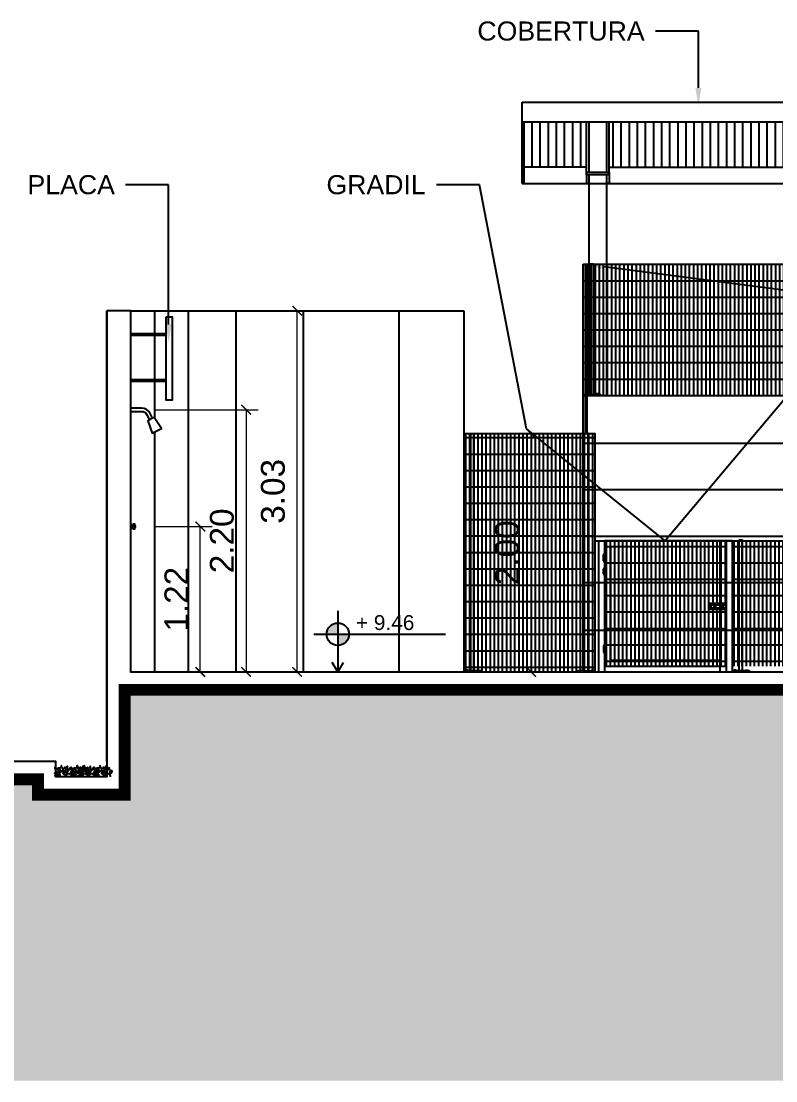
# Model space of a CAD drawing. Header units: metres. Extents: x 2458 to 3695, y 243 to 513.
# Drawn here: x 2950.4 to 2956.73, y 276.07 to 284.96 of the extents above; entities that cross this region are included whole.
import ezdxf
from ezdxf import colors
from ezdxf.entities.mleader import LeaderData, LeaderLine
from ezdxf.math import Vec2, Vec3

# ---------------------------------------------------------------- set-up
doc = ezdxf.new("R2010")
doc.units = ezdxf.units.M
doc.header["$LTSCALE"] = 5
doc.header["$MEASUREMENT"] = 0
doc.header["$PDMODE"] = 1
doc.layers.add('2prancha', color=4, linetype='Continuous', lineweight=18)
for name, color, linetype in [('COTA 1 100', 2, 'Continuous'), ('COTA DE NÍVEL', 7, 'Continuous'), ('HACHURA', 251, 'Continuous'), ('HACHURA PISOS', 250, 'Continuous'), ('Layout-int', 1, 'Continuous'), ('PENA 0.15', 7, 'Continuous'), ('PENA 01', 1, 'Continuous'), ('PENA 02', 2, 'Continuous'), ('PENA 03', 3, 'Continuous'), ('PENA 06', 6, 'Continuous'), ('pena01', 1, 'Continuous'), ('TXT ESPECIFICAÇÕES', 7, 'Continuous'), ('VEG_PLANTAS', 94, 'Continuous')]:
    doc.layers.add(name, color=color, linetype=linetype)
doc.styles.add('GRAF', font='GRAF.SHX')
doc.styles.add('Luana', font='arial.ttf')
doc.styles.get("Standard").update_dxf_attribs({"font": 'arial.ttf'})
doc.linetypes.add('FENCELINE2', pattern='A,0.25,-0.1,[132,ltypeshp.shx,S=0.1,R=0,X=-0.1,Y=0],-0.1,1', length=1.45)
doc.dimstyles.new('arial100', dxfattribs={"dimtxt": 0.2, "dimasz": 0.08, "dimexe": 0.1, "dimexo": 0.2, "dimgap": 0.1, "dimtad": 1, "dimzin": 4, "dimdsep": 46, "dimtxsty": 'Luana', "dimblk": 'ARCHTICK', "dimcen": 0, "dimclrd": 7, "dimclre": 7, "dimclrt": 256, "dimadec": 0, "dimazin": 0, "dimtfac": 1, "dimtix": 1, "dimtmove": 0, "dimatfit": 3, "dimldrblk": 'CLOSEDBLANK', "dimfxl": 0, "dimlwd": 5, "dimlwe": 5, "dimarcsym": 0})

# ---------------------------------------------------------------- blocks, each defined once
blk = doc.blocks.new('Chu007')
blk.add_lwpolyline([(163.9, 2069.7, 0.284079), (92.3, 2113.9), (0, 2113.9), (0, 2086.1), (91.2, 2086.1, -0.284079), (135.9, 2058.5), (157.8, 2014.8), (144.4, 2008.1), (180, 1903.9), (260, 1943.9), (198, 2034.9), (184.6, 2028.2)], format="xyb", close=True)
at = {"layer": 'Layout-int', "color": 0}
blk.add_line((184.6, 2028.2), (157.8, 2014.8), dxfattribs=at)
blk = doc.blocks.new('cacho6')
for centre, radius in [((-0.159, 0.31), 0.0082), ((0.294, 0.31), 0.0082), ((-0.416, 0.242), 0.0184), ((-0.325, 0.284), 0.0156), ((-0.255, 0.26), 0.0104), ((-0.042, 0.222), 0.0116), ((0.015, 0.253), 0.0183), ((0.128, 0.284), 0.0156), ((0.198, 0.26), 0.0104), ((0.411, 0.222), 0.0116), ((0.468, 0.253), 0.0183)]:
    blk.add_circle(centre, radius)
blk.add_arc((0.037, 0.242), 0.0184, 202.9972, 106.9767)
for points, knots in [([(0, 0), (0.017, 0.013), (0.049, 0.039), (-0.035, 0.009), (-0.042, 0.095), (-0.062, 0.018), (-0.176, 0.073), (-0.041, 0.071), (0.078, 0.117), (-0.049, 0.078), (0.027, 0.214), (-0.067, 0.068), (-0.076, 0.255), (-0.104, 0.071), (-0.161, 0.215), (0.042, 0.257), (-0.297, 0.304), (-0.126, 0.113), (-0.228, 0.21), (-0.321, 0.094), (-0.129, 0.122), (-0.35, -0.005), (-0.31, 0.142), (-0.253, 0.23), (-0.453, 0.23), (-0.272, 0.128), (-0.406, 0.065), (-0.448, 0.13), (-0.463, 0.218), (-0.522, 0.133), (-0.428, 0.091), (-0.444, 0.031), (-0.453, 0)], [0.011965, 0.011965, 0.011965, 0.011965, 0.082609, 0.169559, 0.243044, 0.299408, 0.400394, 0.594709, 0.690458, 0.785628, 0.89158, 1.001823, 1.123848, 1.25156, 1.356811, 1.528141, 1.7837, 1.951889, 2.05249, 2.190104, 2.318207, 2.51551, 2.701394, 2.792269, 2.948062, 3.123129, 3.249217, 3.402204, 3.477691, 3.56163, 3.701911, 3.843182, 3.843182, 3.843182, 3.843182]), ([(0.453, 0), (0.47, 0.013), (0.502, 0.039), (0.418, 0.009), (0.411, 0.095), (0.391, 0.018), (0.277, 0.073), (0.413, 0.071), (0.532, 0.117), (0.404, 0.078), (0.48, 0.214), (0.386, 0.068), (0.377, 0.255), (0.349, 0.071), (0.292, 0.215), (0.495, 0.257), (0.156, 0.304), (0.328, 0.113), (0.225, 0.21), (0.132, 0.094), (0.324, 0.122), (0.103, -0.005), (0.143, 0.142), (0.2, 0.23), (0, 0.23), (0.181, 0.128), (0.048, 0.065), (0.005, 0.13), (-0.01, 0.218), (-0.05, 0.16), (-0.042, 0.136), (-0.037, 0.128)], [0.011965, 0.011965, 0.011965, 0.011965, 0.082609, 0.169559, 0.243044, 0.299408, 0.400394, 0.594709, 0.690458, 0.785628, 0.89158, 1.001823, 1.123848, 1.25156, 1.356811, 1.528141, 1.7837, 1.951889, 2.05249, 2.190104, 2.318207, 2.51551, 2.701394, 2.792269, 2.948062, 3.123129, 3.249217, 3.402204, 3.477691, 3.56163, 3.606746, 3.606746, 3.606746, 3.606746]), ([(-0.001, 0.089), (0.001, 0.088), (0.014, 0.07), (0.012, 0.047), (0.007, 0.026)], [3.6908032, 3.6908032, 3.6908032, 3.6908032, 3.701911, 3.8032539, 3.8032539, 3.8032539, 3.8032539])]:
    blk.add_open_spline(points, degree=3, knots=knots)
blk = doc.blocks.new('NIV02')
h = blk.add_hatch(color=256)
h.paths.add_polyline_path([(-43.09, -49.03, 0.414214), (-44.59, -50.53), (-43.09, -50.53)])
h.paths.add_polyline_path([(-43.09, -52.04, 0.414214), (-41.58, -50.53), (-43.09, -50.53)])
for p, q in [((-43.09, -47.38), (-43.09, -55.58)), ((-46.27, -50.53), (-28.68, -50.53))]:
    blk.add_line(p, q)
blk.add_lwpolyline([(-42.36, -54.32), (-43.09, -55.58), (-43.82, -54.32)])
blk.add_circle((-43.09, -50.53), 1.5)
at = {"style": 'GRAF'}
blk.add_attdef('ELEV', (-40.66, -49.96), '', height=1.26, dxfattribs=at)
blk = doc.blocks.new('_ArchTick')
at = {"color": 0, "linetype": 'ByBlock', "const_width": 0.15}
blk.add_lwpolyline([(-0.5, -0.5), (0.5, 0.5)], dxfattribs=at)
blk = doc.blocks.new('*D95')
at = {"layer": 'COTA 1 100', "color": 7, "lineweight": 5}
for p, q in [((2951.5173, 280.7168), (2952.0022, 280.7168)), ((2951.9022, 279.4968), (2951.9022, 280.7168)), ((2951.5173, 279.4968), (2952.0022, 279.4968))]:
    blk.add_line(p, q, dxfattribs=at)
at = {"layer": 'Defpoints', "color": 0}
for p in [(2951.3173, 280.7168), (2951.9022, 280.7168), (2951.3173, 279.4968)]:
    blk.add_point(p, dxfattribs=at)
at = {"layer": 'COTA 1 100', "color": 7, "lineweight": 5, "xscale": 0.08, "yscale": 0.08, "zscale": 0.08}
for p, rotation in [((2951.9022, 280.7168), 90), ((2951.9022, 279.4968), 270)]:
    blk.add_blockref('_ArchTick', p, dxfattribs=dict(at, rotation=rotation))
at = {"layer": 'COTA 1 100', "insert": (2951.7018, 280.1068), "char_height": 0.2, "attachment_point": 5, "rotation": 90, "style": 'Luana'}
blk.add_mtext('1.22', dxfattribs=at)
blk = doc.blocks.new('_ClosedBlank')
at = {"layer": '2prancha', "color": 0, "lineweight": -2}
for p, q in [((-1, 0.17), (0, 0)), ((-1, 0.17), (-1, -0.17)), ((0, 0), (-1, -0.17))]:
    blk.add_line(p, q, dxfattribs=at)
blk = doc.blocks.new('*D96')
at = {"layer": 'COTA 1 100', "color": 7, "lineweight": 5}
for p, q in [((2951.5173, 281.6968), (2952.3864, 281.6968)), ((2952.2864, 281.6968), (2952.2864, 279.4968)), ((2951.5173, 279.4968), (2952.3864, 279.4968))]:
    blk.add_line(p, q, dxfattribs=at)
at = {"layer": 'Defpoints', "color": 0}
for p in [(2951.3173, 281.6968), (2951.3173, 279.4968), (2952.2864, 279.4968)]:
    blk.add_point(p, dxfattribs=at)
at = {"layer": 'COTA 1 100', "color": 7, "lineweight": 5, "xscale": 0.08, "yscale": 0.08, "zscale": 0.08}
for p, rotation in [((2952.2864, 281.6968), 90), ((2952.2864, 279.4968), 270)]:
    blk.add_blockref('_ArchTick', p, dxfattribs=dict(at, rotation=rotation))
at = {"layer": 'COTA 1 100', "insert": (2952.0843, 280.5968), "char_height": 0.2, "attachment_point": 5, "rotation": 90, "style": 'Luana'}
blk.add_mtext('2.20', dxfattribs=at)
blk = doc.blocks.new('*D97')
at = {"layer": 'COTA 1 100', "color": 7, "lineweight": 5}
for p, q in [((2951.5173, 282.5268), (2952.8144, 282.5268)), ((2952.7144, 279.4968), (2952.7144, 282.5268)), ((2951.5173, 279.4968), (2952.8144, 279.4968))]:
    blk.add_line(p, q, dxfattribs=at)
at = {"layer": 'Defpoints', "color": 0}
for p in [(2951.3173, 282.5268), (2952.7144, 282.5268), (2951.3173, 279.4968)]:
    blk.add_point(p, dxfattribs=at)
at = {"layer": 'COTA 1 100', "color": 7, "lineweight": 5, "xscale": 0.08, "yscale": 0.08, "zscale": 0.08}
for p, rotation in [((2952.7144, 282.5268), 90), ((2952.7144, 279.4968), 270)]:
    blk.add_blockref('_ArchTick', p, dxfattribs=dict(at, rotation=rotation))
at = {"layer": 'COTA 1 100', "insert": (2952.5122, 281.0118), "char_height": 0.2, "attachment_point": 5, "rotation": 90, "style": 'Luana'}
blk.add_mtext('3.03', dxfattribs=at)
blk = doc.blocks.new('ASDD')
at = {"layer": 'HACHURA', "ltscale": 1.5}
for p, q in [((-0.0075, 0.02), (0.0075, 0.02)), ((-0.0075, -0.02), (-0.0075, 0.02)), ((-0.0075, 0), (0.0075, 0)), ((0.0075, 0.02), (0.0075, -0.02)), ((0.0075, -0.02), (-0.0075, -0.02))]:
    blk.add_line(p, q, dxfattribs=at)
for centre, start, end in [((0, 0.02), 0, 180), ((0, -0.02), 180, 0)]:
    blk.add_arc(centre, 0.0075, start, end, dxfattribs=at)
blk = doc.blocks.new('A$C016F1CB3')
at = {"layer": 'PENA 01', "ltscale": 1.5}
for p, q in [((-0.015, 0.0085), (-0.015, 1.1085)), ((-0.015, 1.1085), (0.015, 1.1085)), ((0.015, 0.0085), (0.015, 1.1085)), ((-0.0509, 0.0151), (-0.0509, 0.0085)), ((-0.045, 0.0151), (-0.045, 0.0085)), ((0.045, 0.0151), (0.045, 0.0085)), ((0.0509, 0.0151), (0.0509, 0.0085))]:
    blk.add_line(p, q, dxfattribs=at)
for points in [[(-0.0728, 0), (0.0728, 0), (0.0728, 0.0085), (-0.0728, 0.0085)], [(-0.0397, 0.0151), (-0.0563, 0.0151), (-0.0563, 0.0085), (-0.0397, 0.0085)], [(0.0397, 0.0151), (0.0563, 0.0151), (0.0563, 0.0085), (0.0397, 0.0085)]]:
    blk.add_lwpolyline(points, close=True, dxfattribs=at)
blk = doc.blocks.new('A$C59F622D2')
at = {"layer": 'PENA 01', "ltscale": 1.5}
h = blk.add_hatch(dxfattribs=at)
h.set_pattern_fill('GRATE', color=256, scale=1.1, angle=90)
h.set_pattern_definition([(90, (-30.550034, 0), (-0.034375, 2e-18), []), (180, (-30.55003, 0), (-2e-17, -0.1375), [])])
h.paths.add_polyline_path([(-29.45, 2), (-30.55, 2), (-30.55, 0), (-29.45, 0)])
h = blk.add_hatch(dxfattribs=at)
h.set_pattern_fill('GRATE', color=256, scale=1.1, angle=90)
h.set_pattern_definition([(90, (-29.37, 0.05), (-0.034375, 2e-18), []), (180, (-29.37, 0.05), (-2e-17, -0.1375), [])])
h.paths.add_polyline_path([(-29.361, 0.1684), (-29.37, 0.1684), (-29.37, 0.05), (-28.35, 0.05), (-28.35, 0.5276), (-28.4883, 0.5276), (-28.4883, 0.575), (-28.35, 0.575), (-28.35, 1.1), (-29.37, 1.1), (-29.37, 0.1924), (-29.361, 0.1924)])
h = blk.add_hatch(dxfattribs=at)
h.set_pattern_fill('GRATE', color=256, scale=1.1, angle=90)
h.set_pattern_definition([(90, (-28.3, 0.05), (-0.034375, 2e-18), []), (180, (-28.3, 0.05), (-2e-17, -0.1375), [])])
h.paths.add_polyline_path([(0, 1.1), (-28.3, 1.1), (-28.3, 0.05), (0, 0.05)])
at = {"layer": 'PENA 0.15'}
for p, q in [((-30.55, 2), (-29.45, 2)), ((-29.45, 2), (-29.45, 0)), ((-29.45, 1.1), (-29.45, 1.1)), ((-29.42, 1.1), (-29.42, 0)), ((-29.42, 1.1), (-29.37, 1.1)), ((-29.37, 1.1), (-29.37, 0.9816)), ((-28.35, 1.1), (-28.35, 0)), ((-28.3, 1.1), (-28.35, 1.1)), ((-28.3, 1.1), (-28.3, 0)), ((-29.37, 0.9246), (-29.37, 0.2254)), ((-29.37, 0.1924), (-29.37, 0))]:
    blk.add_line(p, q, dxfattribs=at)
for points in [[(-29.37, 0.1594), (-29.37, 0.05), (-28.35, 0.05), (-28.35, 1.1), (-29.37, 1.1), (-29.37, 0.9246)], [(-28.4, 0.575), (-28.4, 1.05), (-29.32, 1.05), (-29.32, 0.1), (-28.4, 0.1), (-28.4, 0.5276)], [(-29.37, 0.9246), (-29.37, 0.1924)], [(-28.4499, 0.5609), (-28.4789, 0.5609), (-28.4789, 0.539), (-28.4499, 0.539)], [(-28.3833, 0.5609), (-28.4406, 0.5609)], [(-28.4406, 0.539), (-28.3833, 0.539)], [(-28.3745, 0.539), (-28.35, 0.539), (-28.35, 0.5609), (-28.3745, 0.5609)], [(-29.37, 0.1924), (-29.37, 0.1684)]]:
    blk.add_lwpolyline(points, dxfattribs=at)
for points in [[(-28.35, 0.575), (-28.4883, 0.575), (-28.4883, 0.5276), (-28.35, 0.5276)], [(-28.4499, 0.5664), (-28.4406, 0.5664), (-28.4406, 0.5349), (-28.4499, 0.5349)], [(-28.3833, 0.5677), (-28.3745, 0.5677), (-28.3745, 0.5353), (-28.3833, 0.5353)]]:
    blk.add_lwpolyline(points, close=True, dxfattribs=at)
at = {"layer": 'PENA 01', "ltscale": 1.5}
for p, q in [((-30.4922, 0.0085), (-30.4922, 2)), ((-30.4922, 2), (-30.4622, 2)), ((-30.4622, 0.0085), (-30.4622, 2)), ((-29.5378, 0.0085), (-29.5378, 2)), ((-29.5078, 2), (-29.5378, 2)), ((-29.5078, 0.0085), (-29.5078, 2)), ((-30.5281, 0.0151), (-30.5281, 0.0085)), ((-30.5223, 0.0151), (-30.5223, 0.0085)), ((-30.4322, 0.0151), (-30.4322, 0.0085)), ((-30.4263, 0.0151), (-30.4263, 0.0085)), ((-29.5737, 0.0151), (-29.5737, 0.0085)), ((-29.5679, 0.0151), (-29.5679, 0.0085)), ((-29.4778, 0.0151), (-29.4778, 0.0085)), ((-29.4719, 0.0151), (-29.4719, 0.0085))]:
    blk.add_line(p, q, dxfattribs=at)
for points in [[(-30.55, 0), (-30.4044, 0), (-30.4044, 0.0085), (-30.55, 0.0085)], [(-30.5169, 0.0151), (-30.5335, 0.0151), (-30.5335, 0.0085), (-30.5169, 0.0085)], [(-30.4376, 0.0151), (-30.4209, 0.0151), (-30.4209, 0.0085), (-30.4376, 0.0085)], [(-29.45, 0), (-29.5956, 0), (-29.5956, 0.0085), (-29.45, 0.0085)], [(-29.5625, 0.0151), (-29.5791, 0.0151), (-29.5791, 0.0085), (-29.5625, 0.0085)], [(-29.4831, 0.0151), (-29.4665, 0.0151), (-29.4665, 0.0085), (-29.4831, 0.0085)]]:
    blk.add_lwpolyline(points, close=True, dxfattribs=at)
at = {"layer": 'pena01', "ltscale": 1.5}
for p, q in [((-29.379, 0.9816), (-29.361, 0.9816)), ((-29.379, 0.9336), (-29.379, 0.9816)), ((-29.361, 0.9816), (-29.361, 0.9336)), ((-29.379, 0.9576), (-29.361, 0.9576)), ((-29.361, 0.9336), (-29.379, 0.9336)), ((-29.361, 0.2164), (-29.379, 0.2164)), ((-29.379, 0.2164), (-29.379, 0.1684)), ((-29.379, 0.1924), (-29.361, 0.1924)), ((-29.361, 0.1684), (-29.361, 0.2164)), ((-29.379, 0.1684), (-29.361, 0.1684))]:
    blk.add_line(p, q, dxfattribs=at)
for centre, start, end in [((-29.37, 0.9816), 0, 180.18556), ((-29.37, 0.9336), 180, 0), ((-29.37, 0.2164), 0, 180), ((-29.37, 0.1684), 180, 0)]:
    blk.add_arc(centre, 0.009, start, end, dxfattribs=at)
at = {"layer": 'PENA 01'}
blk.add_blockref('A$C016F1CB3', (-28.2272, 0), dxfattribs=at)
blk = doc.blocks.new('p3')
at = {"layer": 'HACHURA PISOS'}
for p, q in [((-0.015, -1.0915), (-0.015, 0)), ((0.015, 0), (-0.015, 0)), ((0.015, -1.0915), (0.015, 0)), ((-0.0509, -1.0849), (-0.0509, -1.0915)), ((-0.045, -1.0849), (-0.045, -1.0915)), ((0.045, -1.0849), (0.045, -1.0915)), ((0.0509, -1.0849), (0.0509, -1.0915))]:
    blk.add_line(p, q, dxfattribs=at)
for points in [[(0.0728, -1.1), (-0.0728, -1.1), (-0.0728, -1.0915), (0.0728, -1.0915)], [(-0.0397, -1.0849), (-0.0563, -1.0849), (-0.0563, -1.0915), (-0.0397, -1.0915)], [(0.0397, -1.0849), (0.0563, -1.0849), (0.0563, -1.0915), (0.0397, -1.0915)]]:
    blk.add_lwpolyline(points, close=True, dxfattribs=at)
blk = doc.blocks.new('*D106')
at = {"layer": 'COTA 1 100', "color": 7, "lineweight": 5}
for p, q in [((2954.9388, 281.4968), (2954.5769, 281.4968)), ((2954.6769, 281.4968), (2954.6769, 279.4968)), ((2954.9388, 279.4968), (2954.5769, 279.4968))]:
    blk.add_line(p, q, dxfattribs=at)
at = {"layer": 'Defpoints', "color": 0}
for p in [(2955.1388, 281.4968), (2954.6769, 279.4968), (2955.1388, 279.4968)]:
    blk.add_point(p, dxfattribs=at)
at = {"layer": 'COTA 1 100', "color": 7, "lineweight": 5, "xscale": 0.08, "yscale": 0.08, "zscale": 0.08}
for p, rotation in [((2954.6769, 281.4968), 90), ((2954.6769, 279.4968), 270)]:
    blk.add_blockref('_ArchTick', p, dxfattribs=dict(at, rotation=rotation))
at = {"layer": 'COTA 1 100', "insert": (2954.4748, 280.4968), "char_height": 0.2, "attachment_point": 5, "rotation": 90, "style": 'Luana'}
blk.add_mtext('2.00', dxfattribs=at)

msp = doc.modelspace()

# ---------------------------------------------------------------- hatches: boundary and pattern name
at = {"layer": 'HACHURA'}
h = msp.add_hatch(dxfattribs=at)
h.set_pattern_fill('GRATE', color=256, scale=1.1, angle=90)
h.set_pattern_definition([(90, (2955.111592, 281.81678), (-0.034375, 2e-18), []), (180, (2955.11159, 281.81678), (-2e-17, -0.1375), [])])
h.paths.add_polyline_path([(2984.7116, 282.9168), (2955.1116, 282.9168), (2955.1116, 281.8168), (2984.7116, 281.8168)])
at = {"layer": 'HACHURA PISOS'}
h = msp.add_hatch(dxfattribs=at)
h.set_pattern_fill('HACH25,_O', color=256, scale=0.2, pattern_type=2)
h.set_pattern_definition([(90, (2951.5173, 279.497), (-4.98, 3e-16), []), (90, (2951.7993, 279.497), (-4.98, 3e-16), []), (90, (2952.1993, 279.497), (-4.98, 3e-16), []), (90, (2952.7653, 279.497), (-4.98, 3e-16), []), (90, (2953.5653, 279.497), (-4.98, 3e-16), []), (90, (2954.6973, 279.497), (-4.98, 3e-16), []), (90, (2956.2973, 279.497), (-4.98, 3e-16), [])])
h.paths.add_polyline_path([(2954.1116, 282.5268), (2952.7144, 282.5268), (2951.3173, 282.5268), (2951.3173, 282.3337), (2951.6172, 282.3337), (2951.6172, 282.4768), (2951.6672, 282.4768), (2951.6672, 281.7768), (2951.6172, 281.7768), (2951.6172, 281.9335), (2951.3173, 281.9335), (2951.3173, 281.7107), (2951.4096, 281.7107, -0.284079), (2951.4811, 281.6665), (2951.5019, 281.625), (2951.5153, 281.6317), (2951.5773, 281.5407), (2951.4973, 281.5007), (2951.4616, 281.6048), (2951.475, 281.6116), (2951.4532, 281.6552, 0.284079), (2951.4085, 281.6829), (2951.3173, 281.6829), (2951.3173, 280.6893, -0.21591), (2951.3323, 280.7074), (2951.3323, 280.7243), (2951.3448, 280.7243), (2951.3448, 280.7293, -0.284079), (2951.3417, 280.7343, -2.414214), (2951.3473, 280.7287), (2951.3573, 280.7243), (2951.3573, 280.7093), (2951.3498, 280.7093), (2951.3498, 280.7043, -0.284079), (2951.3528, 280.6993, -1), (2951.3417, 280.6993, -0.414214), (2951.3473, 280.7049), (2951.3373, 280.7093, 0.265565), (2951.3173, 280.6893), (2951.3173, 279.4968), (2954.1116, 279.4968)])
h.paths.add_polyline_path([(2951.6172, 282.3187), (2951.3173, 282.3187), (2951.3173, 281.9485), (2951.6172, 281.9485)], flags=17)
at = {"layer": 'PENA 01', "ltscale": 1.5}
h = msp.add_hatch(dxfattribs=at)
h.set_pattern_fill('_USER', color=256, scale=0.068, angle=90, pattern_type=0)
h.set_pattern_definition([(90, (2954.61659, 283.730906), (-0.068, 4e-18), [])])
h.paths.add_polyline_path([(2961.0916, 284.1132), (2955.3316, 284.1132), (2955.3316, 283.7309), (2961.0916, 283.7309)])
h.paths.add_polyline_path([(2966.6416, 284.1132), (2961.2816, 284.1132), (2961.2816, 283.7309), (2966.6416, 283.7309)])
h.paths.add_polyline_path([(2972.5916, 284.1132), (2966.8316, 284.1132), (2966.8316, 283.7309), (2972.5916, 283.7309)])
h.paths.add_polyline_path([(2978.5416, 284.1132), (2972.7816, 284.1132), (2972.7816, 283.7309), (2978.5416, 283.7309)])
h.paths.add_polyline_path([(2984.4916, 284.1132), (2978.7316, 284.1132), (2978.7316, 283.7309), (2984.4916, 283.7309)])
h.paths.add_polyline_path([(2985.1966, 284.1132), (2984.6816, 284.1132), (2984.6816, 283.7309), (2985.1966, 283.7309)])
h.paths.add_polyline_path([(2955.1416, 284.1132), (2954.6166, 284.1132), (2954.6166, 283.7309), (2955.1416, 283.7309)])
h = msp.add_hatch(dxfattribs=at)
h.set_pattern_fill('EARTH', color=256, scale=0.75, angle=45, style=0, double=1)
h.set_pattern_definition([(45, (2947.5569, 244.22776), (3e-17, 0.26516504), [0.1875, -0.1875]), (45, (2947.50719, 244.27748), (3e-17, 0.26516504), [0.1875, -0.1875]), (45, (2947.45747, 244.3272), (3e-17, 0.26516504), [0.1875, -0.1875]), (135, (2947.45747, 244.36034), (-0.26516504, 6e-17), [0.1875, -0.1875]), (135, (2947.50719, 244.41006), (-0.26516504, 6e-17), [0.1875, -0.1875]), (135, (2947.5569, 244.45978), (-0.26516504, 6e-17), [0.1875, -0.1875])])
h.paths.add_polyline_path([(2957.2416, 279.3468), (2951.2673, 279.3468), (2951.2673, 278.4668), (2950.5416, 278.4668), (2950.5416, 278.5968), (2948.3116, 278.5968), (2948.3116, 278.4668), (2947.5569, 278.4668), (2947.5569, 276.0668), (2992.7304, 276.0668), (2992.7304, 278.3868), (2984.5616, 278.3868), (2984.5616, 279.3468), (2982.5216, 279.3468), (2982.5216, 277.6668), (2976.1322, 277.6668), (2969.8872, 277.1968), (2957.2416, 277.1968)])

# ---------------------------------------------------------------- linework, layer by layer
at = {"layer": 'HACHURA'}
for p, q in [((2955.1416, 283.7309), (2954.6166, 283.7309)), ((2955.3316, 283.7309), (2961.0916, 283.7309)), ((2954.6016, 283.5945), (2985.1966, 283.5945)), ((2955.1416, 283.6686), (2955.1416, 283.5945)), ((2955.1416, 283.5945), (2955.1616, 283.5945)), ((2955.1616, 281.8168), (2955.1616, 283.6686)), ((2955.3116, 281.8168), (2955.3116, 283.6686)), ((2955.3316, 283.5945), (2955.3116, 283.5945)), ((2955.3316, 283.6686), (2955.3316, 283.5945)), ((2955.1116, 282.9168), (2984.7116, 282.9168)), ((2955.1116, 281.8168), (2955.1116, 282.9168))]:
    msp.add_line(p, q, dxfattribs=at)
at = {"layer": 'PENA 0.15'}
for p, q in [((2952.7144, 282.5268), (2954.1116, 282.5268)), ((2956.2616, 279.4968), (2956.2616, 280.5968))]:
    msp.add_line(p, q, dxfattribs=at)
for points in [[(2954.1116, 281.4968), (2955.2116, 281.4968), (2955.2116, 279.4968)], [(2955.2116, 280.5968), (2955.2116, 280.5968), (2984.6616, 280.5968)]]:
    msp.add_lwpolyline(points, dxfattribs=at)
at = {"layer": 'PENA 01'}
for p, q in [((2954.6016, 284.277), (2985.2116, 284.277)), ((2954.6016, 283.5945), (2954.6016, 284.277)), ((2954.6016, 284.1132), (2985.2116, 284.1132)), ((2954.6166, 283.5945), (2954.6166, 284.1132)), ((2955.1416, 283.6686), (2955.1416, 284.1132)), ((2955.1616, 283.6886), (2955.1616, 284.1132)), ((2955.3116, 283.6886), (2955.3116, 284.1132)), ((2955.3316, 283.6686), (2955.3316, 284.1132)), ((2954.6016, 283.5945), (2954.6166, 283.5945)), ((2954.1116, 282.5268), (2954.1116, 279.4968)), ((2951.6172, 282.3337), (2951.3173, 282.3337)), ((2951.6172, 282.3187), (2951.3173, 282.3187)), ((2951.6172, 281.9485), (2951.3173, 281.9485)), ((2951.6172, 281.9335), (2951.3173, 281.9335)), ((2955.1116, 279.4968), (2955.1116, 281.8168)), ((2955.1116, 281.8168), (2962.7616, 281.8168)), ((2955.1116, 281.4168), (2962.7616, 281.4168)), ((2955.1116, 281.0268), (2962.7616, 281.0268)), ((2951.3173, 280.7443), (2951.3173, 280.6893)), ((2951.3223, 280.7345), (2951.3223, 280.6991)), ((2951.3323, 280.7072), (2951.3323, 280.7262)), ((2951.3448, 280.7243), (2951.3448, 280.7293)), ((2951.3448, 280.7093), (2951.3448, 280.7043)), ((2951.3498, 280.7243), (2951.3498, 280.7293)), ((2951.3498, 280.7093), (2951.3498, 280.7043)), ((2955.1116, 280.6368), (2962.7616, 280.6368)), ((2955.1116, 280.2468), (2962.7616, 280.2468)), ((2955.1116, 279.8468), (2962.7616, 279.8468))]:
    msp.add_line(p, q, dxfattribs=at)
for points in [[(2955.1416, 283.6886), (2955.3316, 283.6886), (2955.3316, 283.6686), (2955.1416, 283.6686)], [(2951.3373, 280.7243), (2951.3573, 280.7243), (2951.3573, 280.7093), (2951.3373, 280.7093)]]:
    msp.add_lwpolyline(points, close=True, dxfattribs=at)
at = {"layer": 'PENA 01', "linetype": 'FENCELINE2', "ltscale": 0.25, "const_width": 0.03}
msp.add_lwpolyline([(2955.1388, 281.4968), (2955.1388, 282.9168)], dxfattribs=at)
at = {"layer": 'PENA 01'}
for centre in [(2951.3473, 280.7343), (2951.3473, 280.7168), (2951.3473, 280.6993)]:
    msp.add_circle(centre, 0.00559, dxfattribs=at)
for centre, start, end in [((2951.3448, 280.7518), 195.2551, 254.7449), ((2951.3448, 280.6818), 105.2551, 164.7449)]:
    msp.add_arc(centre, 0.0285, start, end, dxfattribs=at)
at = {"layer": 'PENA 02'}
msp.add_line((2951.3173, 282.5268), (2952.7144, 282.5268), dxfattribs=at)
at = {"layer": 'PENA 02', "const_width": 0.1}
msp.add_lwpolyline([(2992.7304, 278.3868), (2984.5616, 278.3868), (2984.5616, 279.3468), (2982.5216, 279.3468), (2982.5216, 277.6668), (2976.1322, 277.6668), (2969.8872, 277.1968), (2957.2416, 277.1968), (2957.2416, 279.3468), (2951.2673, 279.3468), (2951.2673, 278.4668), (2950.5416, 278.4668), (2950.5416, 278.5968), (2948.3116, 278.5968), (2948.3116, 278.4668), (2947.5569, 278.4668)], dxfattribs=at)
at = {"layer": 'PENA 03'}
msp.add_lwpolyline([(2951.6172, 282.4768), (2951.6672, 282.4768), (2951.6672, 281.7768), (2951.6172, 281.7768)], close=True, dxfattribs=at)
at = {"layer": 'PENA 06'}
for p in [(2951.1173, 278.7468), (2951.3173, 282.5268)]:
    msp.add_line(p, (2951.1173, 282.5268), dxfattribs=at)
for points in [[(2951.1173, 282.5268), (2951.1173, 278.6168), (2950.6916, 278.6168), (2950.6916, 278.7468), (2948.1616, 278.7468), (2948.1616, 278.6168), (2947.5569, 278.6168)], [(2951.3173, 282.5268), (2951.3173, 279.4968), (2957.3916, 279.4968), (2957.3916, 277.3468), (2969.8816, 277.3468), (2976.1266, 277.8168), (2982.3716, 277.8168), (2982.3716, 279.4968), (2984.7116, 279.4968), (2984.7116, 278.5368), (2992.7304, 278.5368)]]:
    msp.add_lwpolyline(points, dxfattribs=at)

# ---------------------------------------------------------------- block references
at = {"layer": 'COTA DE NÍVEL', "ltscale": 0.05}
ref = msp.add_blockref('NIV02', (2955.7552, 282.9797), dxfattribs=dict(at, xscale=0.06266711229946524, yscale=0.06266711229946524, zscale=0.06266711229946524))
ref.add_attrib('ELEV', '+ 9.46', (2953.207, 279.8487), dxfattribs={"layer": '0', "height": 0.125, "style": 'Luana'})
at = {"layer": 'HACHURA'}
msp.add_blockref('ASDD', (2955.2916, 280.3397), dxfattribs=at)
at = {"layer": 'HACHURA PISOS'}
msp.add_blockref('p3', (2955.1844, 282.9168), dxfattribs=at)
at = {"layer": 'PENA 01', "xscale": 0.001, "yscale": 0.001, "zscale": 0.001}
msp.add_blockref('Chu007', (2951.3173, 279.5968), dxfattribs=at)
at = {"layer": 'PENA 06'}
msp.add_blockref('A$C59F622D2', (2984.6616, 279.4968), dxfattribs=at)
at = {"layer": 'VEG_PLANTAS', "xscale": -0.2913324155519772, "yscale": 0.2913324155519772, "zscale": 0.2913324155519772}
for p in [(2950.8236, 278.6168), (2951.0158, 278.6168)]:
    msp.add_blockref('cacho6', p, dxfattribs=at)

# ---------------------------------------------------------------- dimensions: what is measured, and where the dimension line sits
at = {"layer": 'COTA 1 100'}
for base, p1, p2, picture, middle in [((2952.7144, 282.5268), (2951.3173, 279.4968), (2951.3173, 282.5268), '*D97', (2952.5122, 281.0118)), ((2952.2864, 279.4968), (2951.3173, 281.6968), (2951.3173, 279.4968), '*D96', (2952.0843, 280.5968)), ((2954.6769, 279.4968), (2955.1388, 281.4968), (2955.1388, 279.4968), '*D106', (2954.4748, 280.4968)), ((2951.9022, 280.7168), (2951.3173, 279.4968), (2951.3173, 280.7168), '*D95', (2951.7018, 280.1068))]:
    dim = msp.add_linear_dim(base=base, p1=p1, p2=p2, angle=90, dimstyle='arial100', dxfattribs=at)
    dim.commit()
    dim.dimension.update_dxf_attribs({"geometry": picture, "text_midpoint": middle})

# ---------------------------------------------------------------- leaders
at = {"layer": 'TXT ESPECIFICAÇÕES', "ltscale": 0.05}
ml = msp.add_multileader_mtext('Standard', dxfattribs=at)
ml.set_content('COBERTURA', color=256)
ml.set_leader_properties()
ml.build(insert=Vec2(0, 0))
ml.multileader.update_dxf_attribs({"dogleg_length": 0.36, "arrow_head_size": 0.15})
ctx = ml.context
ctx.base_point, ctx.char_height, ctx.arrow_head_size, ctx.landing_gap_size, ctx.plane_origin = Vec3(2954.1459, 284.8728), 0.16, 0.15, 0.09, Vec3(2961.4347, 283.8896)
ctx.text_align_type = 2
notes = []
notes.append((ctx, [(0, (1, 1, 0), (2956.0784, 284.8728), (-1, 0), 0.36, [(0, [(2956.0784, 284.2463)], 0, [])])]))
ctx.mtext.insert, ctx.mtext.alignment, ctx.mtext.flow_direction = Vec3(2955.6284, 284.9542), 3, 5
ml = msp.add_multileader_mtext('Standard', dxfattribs=at)
ml.set_content('PLACA', color=256)
ml.set_leader_properties()
ml.build(insert=Vec2(0, 0))
ml.multileader.update_dxf_attribs({"dogleg_length": 0.36, "arrow_head_size": 0.15})
ctx = ml.context
ctx.base_point, ctx.char_height, ctx.arrow_head_size, ctx.landing_gap_size, ctx.plane_origin = Vec3(2950.38, 283.5835), 0.16, 0.15, 0.09, Vec3(2956.9924, 281.9056)
ctx.text_align_type = 2
notes.append((ctx, [(0, (1, 1, 0), (2951.6361, 283.5835), (-1, 0), 0.36, [(0, [(2951.6361, 282.2624)], 0, [])])]))
ctx.mtext.insert, ctx.mtext.alignment, ctx.mtext.flow_direction = Vec3(2951.1861, 283.6649), 3, 5
ml = msp.add_multileader_mtext('Standard', dxfattribs=at)
ml.set_content('GRADIL', color=256)
ml.set_leader_properties()
ml.build(insert=Vec2(0, 0))
ml.multileader.update_dxf_attribs({"dogleg_length": 0.36, "arrow_head_size": 0.15})
ctx = ml.context
ctx.base_point, ctx.char_height, ctx.arrow_head_size, ctx.landing_gap_size, ctx.plane_origin = Vec3(2952.8898, 283.5835), 0.16, 0.15, 0.09, Vec3(2959.5985, 281.9056)
ctx.text_align_type = 2
notes.append((ctx, [(0, (1, 1, 0), (2954.2421, 283.5835), (-1, 0), 0.36, [(4, [(2955.1388, 282.9168), (2957.4956, 282.6114), (2955.8016, 280.5968), (2954.6369, 281.5368)], 0, [])])]))
ctx.mtext.insert, ctx.mtext.alignment, ctx.mtext.flow_direction = Vec3(2953.7921, 283.6649), 3, 5
for ctx, leaders in notes:
    for number, flags, end, landing, length, lines in leaders:
        leader = LeaderData()
        leader.index, (leader.has_last_leader_line, leader.has_dogleg_vector, leader.attachment_direction) = number, flags
        leader.last_leader_point, leader.dogleg_vector, leader.dogleg_length = Vec3(end), Vec3(landing), length
        for number, points, colour, breaks in lines:
            line = LeaderLine()
            line.index, line.vertices, line.color, line.breaks = number, Vec3.list(points), colors.encode_raw_color(colour), breaks
            leader.lines.append(line)
        ctx.leaders.append(leader)

doc.saveas('drawing.dxf')
